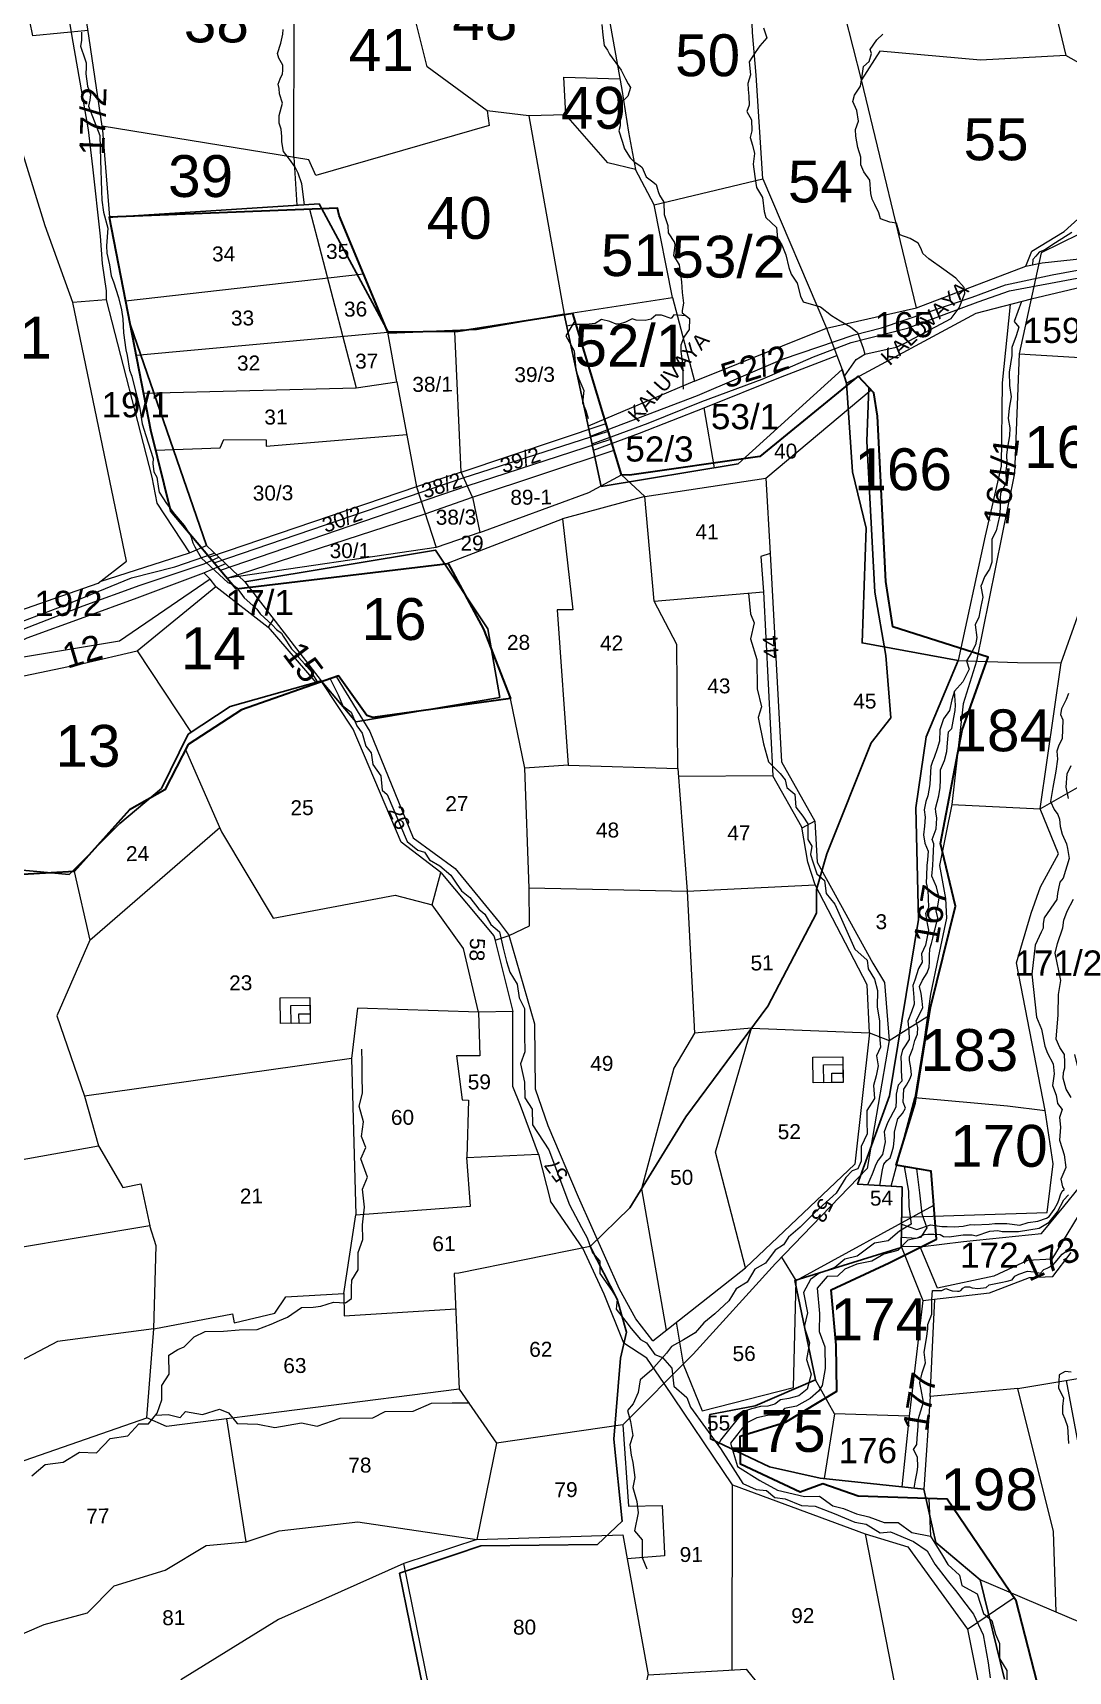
# Model space of a CAD drawing. Header units: inches. Extents: x 304037 to 460575, y 1453943 to 1639883.
# Drawn here: x 326942 to 327578, y 1604162 to 1605168 of the extents above; entities that cross this region are included whole.
import ezdxf

# ---------------------------------------------------------------- set-up
doc = ezdxf.new("R2010")
doc.units = ezdxf.units.IN
doc.header["$MEASUREMENT"] = 0
doc.linetypes.add('ACAD_ISO07W100', pattern=[3, 0, -3])
doc.linetypes.add('BORDER', pattern=[1.75, 0.5, -0.25, 0.5, -0.25, 0, -0.25])
for name, color, linetype, lineweight in [('FOOTPATH', 150, 'ACAD_ISO07W100', 30), ('ROAD', 1, 'Continuous', 25), ('VILL_BOUNDARY', 6, 'BORDER', 30)]:
    doc.layers.add(name, color=color, linetype=linetype, lineweight=lineweight)
for name, color, linetype in [('NALA', 4, 'Continuous'), ('SQUAREWELL', 5, 'Continuous'), ('SURVEY_BND', 7, 'Continuous'), ('SURVEY_NO', 7, 'Continuous'), ('TEXT', 7, 'Continuous')]:
    doc.layers.add(name, color=color, linetype=linetype)
doc.styles.get("Standard").update_dxf_attribs({"font": 'arial.ttf'})

# ---------------------------------------------------------------- blocks, each defined once
blk = doc.blocks.new('KALUVOYA')
at = {"layer": 'NALA', "linetype": 'ByBlock'}
for points in [[(-213.1, 114.539), (-213.25, 114.173), (-213.53, 113.625), (-213.584, 113.27), (-213.433, 112.969), (-213.478, 111.83), (-213.671, 111.444), (-213.804, 111.082), (-213.767, 110.612), (-213.864, 109.889), (-214.045, 108.925), (-214.176, 108.079), (-213.953, 107.601), (-213.729, 107.304), (-213.634, 107.038), (-213.602, 106.582), (-213.485, 106.136), (-213.219, 105.552), (-213.166, 105.287), (-213.06, 104.681), (-213.421, 103.508), (-213.622, 103.267), (-213.697, 102.883), (-213.755, 102.599), (-213.797, 102.233), (-214.541, 101.142), (-214.608, 100.795), (-214.608, 100.528), (-214.728, 100.275), (-215.089, 99.501), (-215.281, 97.764), (-214.993, 95.203), (-214.706, 94.485), (-214.514, 93.48), (-214.346, 93.049), (-213.999, 92.416), (-213.952, 91.828), (-214.035, 91.123), (-213.823, 90.547), (-213.741, 90.054), (-213.47, 89.694), (-213.634, 89.224), (-213.575, 88.648), (-213.634, 87.86), (-213.458, 87.367), (-213.352, 86.991), (-213.246, 86.227), (-213.552, 85.528), (-213.446, 85.069), (-213.341, 84.928)], [(-231.346, 154.27), (-231.135, 153.67), (-231.556, 153.19), (-231.842, 152.785), (-232.202, 152.229), (-232.112, 151.456), (-232.277, 150.946), (-232.262, 150.586), (-232.217, 150.181), (-232.202, 149.641), (-232.337, 149.265), (-232.052, 148.77), (-232.037, 148.104), (-232.142, 147.714), (-231.992, 147.264), (-231.872, 146.754), (-231.947, 146.124), (-231.857, 145.388), (-231.751, 144.728), (-231.391, 144.143), (-231.286, 143.303), (-231.196, 142.943), (-230.563, 142.349), (-230.503, 141.688), (-230.248, 141.313), (-229.993, 140.713), (-229.827, 139.963), (-229.677, 139.558), (-229.316, 139.026), (-229.121, 138.246), (-228.97, 137.901), (-227.919, 137.601), (-227.273, 137.091), (-226.762, 136.776), (-226.131, 136.415), (-225.711, 136.07), (-225.388, 135.15), (-225.288, 134.785)], [(-258.735, 143.688), (-258.908, 144.926), (-259.114, 145.579), (-259.307, 145.929), (-259.634, 146.401), (-260.009, 146.86), (-260.095, 147.435), (-260.107, 147.761), (-260.131, 148.196), (-260.252, 148.559), (-260.252, 149.006), (-260.071, 149.744), (-260.24, 150.304), (-260.264, 150.631), (-260.325, 150.885), (-260.204, 151.199), (-260.058, 151.501), (-260.034, 151.707), (-260.034, 152.021), (-260.276, 152.432), (-260.361, 152.722), (-260.155, 153.33), (-260.046, 153.874), (-260.022, 154.152)], [(-212.928, 142.059), (-213.9, 141.433), (-214.541, 141.02), (-214.877, 140.877), (-215.065, 140.65), (-215.247, 140.435), (-215.267, 140.127)], [(-272.063, 153.975), (-272.063, 153.486), (-272.131, 153.149), (-271.871, 152.396), (-271.794, 152.151), (-271.779, 151.876), (-271.81, 151.486), (-271.71, 150.748), (-271.534, 150.266), (-271.557, 149.914), (-271.649, 149.555), (-270.968, 147.812), (-270.926, 146.344), (-270.857, 144.499), (-270.844, 143.95), (-270.747, 143.237), (-270.486, 142.271), (-270.569, 141.215), (-270.555, 140.789), (-270.39, 140.09), (-270.28, 139.431), (-270.143, 139.074), (-269.855, 138.138), (-269.662, 137.397), (-269.594, 136.876), (-269.552, 136.021), (-269.401, 135.006), (-269.332, 134.676), (-269.181, 133.798), (-269.058, 133.442), (-268.575, 131.511), (-268.424, 130.605), (-268.205, 129.906), (-267.764, 128.527), (-267.786, 128.226), (-267.732, 127.741), (-267.559, 127.417), (-267.451, 126.738), (-267.408, 126.512), (-266.966, 125.833), (-266.491, 125.197), (-265.918, 124.539), (-265.528, 123.884), (-265.404, 123.495), (-265.271, 123.248), (-264.904, 122.605)], [(-241.004, 154.457), (-240.932, 153.815), (-240.863, 153.207), (-240.663, 152.917), (-240.533, 152.687), (-239.832, 151.731), (-239.582, 151.211), (-239.412, 150.922), (-239.282, 150.702), (-239.442, 150.182), (-239.672, 149.942), (-240.032, 149.653), (-240.003, 149.058), (-239.893, 148.738), (-239.903, 148.408), (-239.983, 148.108), (-239.773, 147.489), (-239.633, 147.029), (-239.302, 146.495), (-239.052, 146.256), (-238.722, 146.046), (-238.572, 145.916), (-238.352, 145.366), (-238.032, 145.117), (-237.742, 144.907), (-237.622, 144.497), (-237.552, 144.277), (-237.282, 143.848), (-237.261, 143.124), (-237.051, 142.465), (-237.021, 142.015), (-236.651, 141.436), (-236.621, 141.256), (-236.7, 140.66), (-236.36, 140.11), (-236.34, 139.95), (-236.28, 139.541), (-236.23, 139.091), (-236.19, 138.462), (-236.11, 137.817), (-236.19, 137.388), (-236.19, 137.238), (-235.752, 136.901), (-235.773, 136.258), (-236.094, 135.796), (-236.275, 135.314), (-236.275, 134.932), (-236.175, 134.229), (-236.155, 133.646), (-236.155, 133.003), (-236.135, 132.682)], [(-226.499, 133.465), (-225.799, 134.475), (-225.288, 134.785), (-223.411, 135.196), (-222.933, 135.429), (-220.122, 136.918), (-219.645, 137.544), (-219.317, 138.408), (-219.347, 138.765), (-219.854, 139.331), (-220.569, 139.838), (-221.467, 140.487), (-221.827, 140.794), (-221.919, 141.071), (-222.104, 141.422), (-222.576, 141.698), (-223.202, 141.903), (-223.202, 141.903), (-223.387, 142.597), (-223.798, 142.663), (-224.339, 142.86), (-224.454, 143.22), (-224.684, 143.712), (-224.848, 144.04), (-224.93, 144.385), (-224.996, 145.172), (-225.341, 145.67), (-225.521, 146.096), (-225.521, 146.539), (-225.702, 147.13), (-225.817, 147.802), (-225.85, 148.196), (-225.669, 148.695), (-225.768, 149.334), (-226.014, 149.875), (-225.899, 150.253), (-225.538, 150.794), (-225.423, 151.532), (-225.374, 151.958), (-225.029, 152.253), (-224.887, 152.733), (-224.977, 152.978), (-224.577, 153.558), (-224.216, 153.893)], [(-235.971, 137.07), (-236.676, 137.119), (-236.853, 136.902), (-237.426, 137.1), (-237.752, 137.1), (-238.038, 136.873), (-238.394, 136.784), (-238.927, 136.814), (-239.174, 136.892), (-239.579, 136.695), (-239.954, 136.567), (-240.132, 136.557), (-240.498, 136.725), (-241.014, 136.852), (-241.389, 136.596), (-241.745, 136.556), (-242.209, 136.537), (-242.545, 136.537), (-242.89, 136.487), (-243.073, 136.448)], [(-215.932, 137.93), (-216.37, 136.735), (-216.08, 136.399), (-216.233, 135.882), (-216.492, 135.196), (-216.492, 134.709), (-216.659, 133.719), (-216.629, 132.912), (-216.537, 132.242), (-216.659, 131.572), (-216.721, 130.939), (-216.614, 130.391), (-216.644, 129.918), (-216.751, 129.233), (-216.812, 128.776), (-216.797, 128.274), (-216.858, 127.817), (-216.843, 127.109), (-217.163, 126.499), (-217.194, 126.164), (-217.194, 125.616), (-217.24, 125.113), (-217.439, 124.237), (-217.683, 123.734), (-217.683, 123.384), (-217.683, 122.836), (-217.683, 122.379), (-217.82, 121.952), (-218.125, 121.495), (-218.262, 121.115), (-218.338, 120.932), (-218.231, 120.271), (-218.338, 119.723), (-218.46, 119.084), (-218.689, 118.627), (-218.582, 117.865), (-218.659, 117.433), (-218.918, 116.945), (-219.195, 116.486), (-219.04, 115.986), (-219.421, 115.224), (-219.909, 114.661), (-220.061, 114.158), (-220.2, 113.51), (-220.566, 113.023), (-220.794, 112.353), (-220.81, 111.683), (-220.947, 111.226), (-221.115, 110.708), (-221.221, 110.464), (-221.313, 110.175), (-221.343, 109.825), (-221.389, 109.087), (-221.496, 108.416), (-221.618, 108.081), (-221.724, 107.579), (-221.663, 107.137), (-221.694, 106.604), (-221.755, 106.086), (-221.679, 105.584), (-221.48, 105.117), (-221.526, 104.599), (-221.556, 104.249), (-221.571, 103.639), (-221.602, 103.228), (-221.495, 102.787), (-221.48, 102.314), (-221.465, 101.751), (-221.632, 101.401), (-221.541, 100.792), (-221.465, 100.396), (-221.633, 99.504), (-221.877, 98.986), (-221.832, 98.484), (-222.045, 98.103), (-222.274, 97.418), (-222.38, 97.098), (-222.319, 96.367), (-222.304, 95.971), (-222.472, 95.529), (-222.686, 94.96), (-222.625, 94.396), (-222.61, 93.878), (-222.854, 93.498), (-223.007, 93.254), (-223.098, 92.828), (-223.083, 92.371), (-223.083, 91.99), (-223.037, 91.375), (-223.266, 91.146), (-223.388, 90.613), (-223.388, 90.248), (-223.403, 89.821), (-223.891, 88.892), (-224.089, 88.359), (-224.029, 87.754), (-224.196, 86.992), (-224.456, 86.672), (-224.593, 86.413), (-224.806, 85.835), (-225.085, 85.186), (-225.085, 85.186)], [(-223.059, 82.069), (-222.138, 82.009), (-221.708, 82.234), (-221.493, 82.254), (-221.125, 82.244), (-220.747, 82.234), (-220.552, 82.101), (-220.552, 82.101), (-220.215, 82.081), (-219.939, 82.132), (-219.366, 82.203), (-218.844, 82.203), (-218.588, 82.152), (-217.779, 82.418), (-217.298, 82.459), (-217.042, 82.418), (-216.592, 82.408), (-216.06, 82.408), (-214.829, 82.614), (-214.243, 82.962), (-213.734, 83.577), (-213.368, 84.296), (-213.088, 84.604)], [(-212.923, 90.415), (-213.231, 90.909), (-213.403, 91.568), (-213.389, 91.897), (-213.317, 92.187), (-213.303, 92.53), (-213.331, 92.982), (-213.604, 93.397), (-213.833, 93.884), (-213.715, 95.344), (-213.686, 96.553), (-213.556, 97.402), (-213.888, 99.024), (-213.758, 99.6), (-213.426, 100.535), (-213.369, 100.996), (-213.167, 101.529), (-212.792, 102.249)], [(-213.094, 108.265), (-213.239, 108.936), (-213.182, 109.728), (-212.937, 110.232)], [(-264.904, 122.605), (-263.542, 121.339), (-263.301, 121.13), (-263.046, 121.021), (-262.787, 120.834), (-262.537, 120.498), (-262.34, 120.205), (-261.822, 119.755), (-261.585, 119.541), (-261.376, 119.251), (-260.652, 118.595), (-260.407, 118.331), (-260.111, 118.104), (-260.007, 117.922), (-259.505, 117.165), (-259.255, 116.906), (-259.082, 116.67), (-258.882, 116.461), (-258.267, 115.749), (-258.185, 115.568), (-258.003, 115.286), (-257.918, 115.207)], [(-224.35, 85.142), (-224.196, 86.095), (-224.12, 86.415), (-223.937, 86.644), (-223.739, 86.811), (-223.647, 87.04), (-223.541, 87.466), (-223.48, 88.045), (-223.48, 88.349), (-223.281, 89.131), (-223.007, 89.45), (-222.824, 89.77), (-222.961, 90.12), (-222.946, 90.532), (-222.93, 90.897), (-222.763, 91.141), (-222.656, 91.324), (-222.565, 91.491), (-222.458, 91.765), (-222.502, 92.186), (-222.594, 92.612), (-222.594, 92.826), (-222.396, 93.328), (-222.258, 93.816), (-222.106, 94.196), (-222.091, 94.592), (-222.182, 94.973), (-221.785, 95.753), (-221.831, 96.164), (-221.892, 96.621), (-221.999, 97.032), (-221.815, 97.402), (-221.541, 97.843), (-221.419, 98.178), (-221.388, 98.498), (-221.388, 98.894), (-221.373, 99.29), (-221.266, 99.595), (-221.19, 99.914), (-221.129, 100.219), (-221.067, 100.484), (-220.9, 101.124), (-221.006, 101.55), (-220.9, 101.824), (-220.823, 102.327), (-220.976, 102.981), (-221.25, 103.611), (-221.204, 104.251), (-221.189, 104.692), (-221.159, 105.119), (-221.143, 105.56), (-221.235, 105.819), (-221.005, 106.45), (-220.96, 107.074), (-221.021, 107.47), (-221.036, 107.668), (-220.853, 108.419), (-220.761, 108.921), (-220.746, 109.363), (-220.746, 109.972), (-220.502, 110.524), (-220.365, 111.072), (-220.334, 111.574), (-220.273, 112.244), (-220.075, 112.447), (-219.953, 113.087), (-219.877, 113.513), (-219.846, 113.833), (-219.909, 114.661)], [(-222.287, 67.083), (-222.219, 67.551), (-222.108, 68.057), (-222.076, 68.358), (-222.092, 68.927), (-222.33, 69.386), (-222.14, 69.686), (-222.108, 70.066), (-222.06, 70.762), (-222.06, 71.047), (-222.029, 71.236), (-221.981, 71.442), (-221.981, 71.442), (-221.727, 72.206), (-221.87, 72.981), (-221.949, 73.376), (-221.822, 73.961), (-221.615, 74.569), (-221.694, 75.202), (-221.552, 76.008), (-221.488, 76.593), (-221.488, 76.846), (-221.25, 77.468), (-221.234, 78.342), (-221.203, 78.876), (-220.772, 78.874), (-220.655, 78.874), (-220.407, 78.998), (-220.142, 78.905), (-220.026, 78.866), (-219.707, 78.835), (-219.614, 78.843), (-219.52, 78.881), (-219.388, 79.021), (-219.248, 79.099), (-218.992, 79.099), (-218.836, 79.044), (-218.494, 79.006), (-217.989, 79.068), (-217.81, 79.215), (-217.124, 79.366), (-216.735, 79.451), (-216.455, 79.521), (-216.284, 79.739), (-216.058, 79.871), (-215.538, 80.042), (-215.133, 80.003), (-214.745, 79.917), (-214.55, 80.15), (-214.364, 80.228), (-214.014, 80.391), (-213.874, 80.554), (-213.46, 81.054), (-213.017, 81.373)], [(-223.049, 82.84), (-222.146, 82.525), (-221.317, 82.807), (-220.654, 82.707), (-220.322, 82.707), (-219.891, 82.691), (-219.377, 82.724), (-218.946, 82.823), (-218.714, 82.807), (-217.819, 82.84), (-217.487, 82.889), (-216.758, 82.889), (-215.995, 82.79), (-215.498, 82.939), (-214.918, 83.022), (-214.403, 83.2), (-214.248, 83.305), (-213.939, 83.728), (-213.719, 84.126), (-213.638, 84.338), (-213.556, 84.598), (-213.467, 84.817), (-213.341, 84.928)], [(-212.923, 74.007), (-213.276, 74.045), (-213.637, 73.845), (-213.685, 73.065), (-213.371, 72.475), (-213.437, 71.964), (-213.428, 71.536), (-213.294, 71.222), (-213.142, 70.775), (-213.085, 69.747)]]:
    blk.add_lwpolyline(points, dxfattribs=at)
at = {"layer": 'ROAD', "linetype": 'ByBlock'}
for points in [[(-241.657, 129.873), (-235.276, 132.318), (-230.195, 134.481), (-225.919, 135.932), (-224.292, 136.362), (-218.876, 138.189), (-216.872, 138.93), (-214.103, 139.522), (-210.097, 140.275), (-206.706, 141.218), (-204.517, 141.781), (-199.382, 141.246), (-196.369, 140.613), (-191.316, 139.914), (-186.99, 138.609), (-183.291, 136.161)], [(-241.559, 129.417), (-238.208, 130.649), (-235.005, 131.946), (-231.405, 133.291), (-228.343, 134.613), (-226.099, 135.49), (-222.733, 136.332), (-218.516, 137.907), (-216.643, 138.575), (-212.287, 139.392), (-209.384, 139.99), (-206.088, 140.89), (-204.977, 141.276), (-200.889, 140.914), (-197.895, 140.447), (-193.908, 139.536), (-191.996, 139.439), (-188.531, 138.613), (-186.463, 137.874), (-184.115, 136.065), (-183.274, 135.247)], [(-278.821, 117.202), (-276.793, 118.335), (-273.035, 119.766), (-269.06, 121.399), (-266.473, 122.06), (-264.106, 122.882)], [(-278.314, 116.929), (-276.235, 118.061), (-271.955, 119.722), (-268.55, 120.971), (-264.716, 122.232), (-263.851, 122.642)]]:
    blk.add_lwpolyline(points, dxfattribs=at)
at = {"layer": 'SURVEY_BND', "linetype": 'ByBlock'}
for points in [[(-220.281, 171.238), (-218.311, 164.189), (-214.368, 157.121), (-213.296, 152.622), (-218.376, 152.347), (-224.389, 152.88), (-225.48, 151.163), (-226.984, 157.03), (-232.087, 156.206), (-232.375, 159.996), (-239.945, 159.576), (-240.653, 161.217), (-242.372, 168.743), (-242.843, 170.43), (-240.822, 172.735), (-233.264, 171.865), (-232.263, 169.855), (-226.862, 170.309), (-225.668, 171.986), (-223.979, 172.307)], [(-277.556, 169.822), (-273.382, 158.12), (-272.59, 153.382), (-271.664, 148.157), (-271.407, 145.945), (-270.939, 141.796), (-270.818, 140.17), (-270.578, 138.54), (-270.593, 137.998), (-272.582, 137.847), (-274.225, 142.413), (-275.461, 146.421), (-276.245, 148.956), (-283.558, 151.339), (-283.136, 147.558), (-286.286, 147.227), (-290.815, 146.638), (-291.191, 151.718), (-291.538, 155.059), (-288.372, 155.431), (-284.605, 155.13), (-284.335, 170.36)], [(-259.391, 146.515), (-259.373, 154.731), (-259.049, 160.025)], [(-243.15, 149.068), (-245.35, 149.003), (-247.847, 149.289), (-251.425, 151.914), (-253.215, 159.113)], [(-247.847, 149.289), (-247.725, 148.432), (-258.078, 145.436), (-258.479, 146.367), (-270.824, 148.366), (-271.685, 154.15), (-272.169, 157.321)], [(-271.675, 154.083), (-274.97, 153.759), (-275.153, 154.632), (-277.505, 154.746), (-277.695, 156.101), (-284.605, 155.13), (-283.558, 151.339)], [(-240.783, 156.415), (-240.506, 154.464), (-239.807, 150.573), (-239.398, 148.036), (-238.971, 145.809), (-240.625, 146.201), (-243.15, 149.068), (-243.253, 151.316), (-239.923, 151.216)], [(-237.858, 143.688), (-231.367, 145.252), (-231.777, 151.435), (-231.996, 153.979), (-232.087, 156.206)], [(-222.198, 137.55), (-215.659, 140.044), (-215.316, 140.942), (-213.389, 142.113), (-212.346, 143.056), (-211.548, 144.011), (-211.804, 147.519), (-211.874, 151.83), (-213.296, 152.622)], [(-227.577, 136.336), (-222.198, 137.55), (-225.48, 151.163)], [(-245.35, 149.003), (-243.225, 137.156), (-236.764, 138.151), (-237.858, 143.688), (-238.971, 145.809)], [(-270.824, 148.366), (-270.393, 142.932)], [(-259.391, 146.515), (-259.203, 143.657)], [(-231.367, 145.252), (-227.577, 136.336), (-226.629, 133.875)], [(-209.879, 143.148), (-212.493, 141.955), (-214.75, 140.833), (-216.072, 134.81), (-210.456, 134.483), (-210.383, 139.247), (-215.354, 138.083)], [(-215.659, 140.044), (-214.695, 140.248), (-210.818, 140.673), (-208.532, 141.204)], [(-270.593, 137.998), (-267.856, 127.407), (-267.552, 125.861), (-265.593, 122.897)], [(-236.764, 138.151), (-235.449, 133.174), (-241.787, 130.476)], [(-215.354, 138.083), (-218.654, 137.208), (-226.369, 133.055)], [(-279.441, 117.536), (-275.787, 119.421), (-271.048, 121.09), (-269.353, 122.4), (-272.582, 137.847)], [(-216.604, 137.751), (-217.078, 133.068), (-217.134, 128.106), (-218.092, 123.943), (-219.69, 116.505)], [(-235.449, 133.174), (-227.577, 136.336)], [(-219.69, 116.505), (-216.143, 116.375), (-213.551, 116.363), (-211.6, 121.855), (-210.133, 126.231), (-208.44, 130.033), (-206.127, 130.132), (-206.314, 128.788), (-204.902, 127.152), (-201.557, 127.151), (-197.877, 130.238), (-196.662, 131.559), (-196.446, 135.662), (-199.191, 135.129)], [(-241.477, 129.038), (-238.735, 130.056), (-234.87, 131.567), (-230.32, 133.407), (-226.949, 134.705)], [(-216.072, 134.81), (-216.337, 127.679), (-218.603, 116.465), (-219.391, 113.912), (-220.066, 107.902), (-214.798, 107.645), (-213.551, 116.363)], [(-234.255, 127.999), (-234.87, 131.567)], [(-270.928, 121.183), (-265.593, 122.897), (-264.589, 123.335)], [(-277.718, 116.608), (-275.287, 117.826), (-271.895, 119.047), (-268.717, 120.212), (-264.75, 121.714), (-264.367, 121.318), (-269.779, 117.614), (-277.683, 116.3)], [(-277.605, 115.101), (-271.955, 116.278), (-268.729, 117.049), (-264.024, 120.887), (-264.367, 121.318)], [(-264.75, 121.714), (-263.438, 122.254)], [(-264.019, 120.891), (-260.891, 118.465), (-258.048, 115.17)], [(-262.287, 121.173), (-257.724, 115.262)], [(-260.575, 118.955), (-260.891, 118.465)], [(-268.729, 117.049), (-265.501, 112.177)], [(-220.066, 107.902), (-220.806, 104.261), (-220.45, 102.286), (-220.39, 101.108), (-220.886, 98.767), (-221.332, 96.566), (-221.709, 93.867), (-222.275, 90.409), (-216.724, 89.902), (-214.488, 89.633), (-216.204, 98.457), (-215.32, 101.418), (-214.759, 102.991), (-213.687, 104.957), (-214.798, 107.645), (-212.415, 108.993)], [(-212.723, 92.977), (-211.759, 89.043), (-211.408, 87.973), (-211.683, 84.994), (-211.841, 84.468), (-214.082, 80.759), (-215.524, 80.686), (-217.543, 79.746), (-220.897, 79.028), (-221.941, 81.489), (-223.065, 81.503)], [(-223.669, 85.102), (-222.275, 90.409)], [(-223.044, 83.261), (-214.358, 83.547), (-214.012, 86.46), (-214.488, 89.633)], [(-221.941, 81.489), (-219.348, 81.808), (-214.694, 82.289), (-213.364, 83.906), (-212.438, 85.063), (-211.683, 84.993)], [(-223.053, 81.462), (-221.787, 78.276), (-217.8, 78.754), (-215.404, 79.66), (-214.018, 79.729), (-212.92, 81.155)], [(-221.787, 78.276), (-222.587, 71.388), (-227.046, 71.516), (-228.182, 73.546)], [(-221.334, 72.556), (-221.147, 76.759), (-221.067, 78.362)], [(-216.105, 73.043), (-212.521, 73.632), (-207.647, 73.824), (-202.799, 74.089), (-201.449, 74.135), (-200.984, 73.023), (-201.123, 71.451), (-201.238, 68.863), (-200.994, 66.624), (-200.829, 64.608), (-200.646, 63.307), (-207.066, 63.381), (-207.029, 63.802), (-211.49, 64.39), (-213.193, 73.522)], [(-213.814, 59.692), (-213.976, 64.499), (-216.105, 73.043), (-221.334, 72.556), (-221.711, 67.022)], [(-227.046, 71.516), (-227.671, 67.653)], [(-222.587, 71.388), (-223.035, 67.162)], [(-203.783, 54.446), (-206.794, 54.095), (-207.153, 56.87), (-218.355, 61.615)]]:
    blk.add_lwpolyline(points, dxfattribs=at)
at = {"layer": 'VILL_BOUNDARY', "linetype": 'ByBlock'}
blk.add_lwpolyline([(-216.899, 55.689), (-218.355, 61.615), (-220.993, 63.842), (-221.711, 67.022), (-227.896, 67.677), (-230.927, 68.34), (-234.458, 70.011), (-234.492, 71.479), (-231.788, 71.986), (-228.182, 73.546), (-229.419, 79.484), (-223.066, 81.458), (-223.023, 85.064), (-225.678, 85.221), (-223.777, 90.507), (-222.061, 101.028), (-222.212, 107.702), (-221.61, 111.945), (-219.69, 116.505), (-225.435, 117.54), (-225.201, 124.401), (-226.018, 127.75), (-226.369, 133.055), (-226.629, 133.875), (-232.837, 128.233), (-241.013, 126.883), (-243.225, 137.156), (-248.476, 136.237), (-253.701, 136.023), (-257.876, 143.745), (-270.195, 142.932), (-270.393, 142.932), (-269.122, 136.495), (-264.589, 123.335), (-262.287, 121.173), (-250.901, 123.073), (-247.777, 118.379), (-247.071, 114.277), (-255.664, 112.823), (-257.724, 115.262), (-263.163, 113.726), (-265.665, 112.068), (-267.255, 108.835), (-269.755, 106.726), (-272.781, 103.68), (-279.46, 104.308)], dxfattribs=at)
at = {"layer": 'SURVEY_NO', "linetype": 'ByBlock'}
for s, height, rotation, p in [('38', 2.5, 0.02818, (-265.956, 153.373)), ('48', 2.5, 0.02818, (-249.923, 153.526)), ('41', 2.5, 0.02818, (-256.108, 151.68)), ('50', 2.5, 0.02818, (-236.619, 151.374)), ('49', 2.5, 0.02818, (-243.438, 148.23)), ('17/2', 1.5, 88.05157, (-270.704, 146.598)), ('55', 2.5, 0.02818, (-219.393, 146.364)), ('39', 2.5, 0.02818, (-266.892, 144.142)), ('54', 2.5, 0.02818, (-229.88, 143.838)), ('40', 2.5, 0.02818, (-251.447, 141.652)), ('51', 2.5, 0.02818, (-241.042, 139.437)), ('53/2', 2.5, 0.02818, (-236.832, 139.348)), ('21', 2.5, 0.02818, (-277.709, 134.486)), ('165', 1.5, 0.02818, (-224.698, 135.797)), ('159/3', 1.5, 0.02818, (-215.839, 135.46)), ('52/1', 2.5, 0.02818, (-242.619, 134.037)), ('52/2', 1.5, 17.7611, (-233.571, 132.709)), ('19/1', 1.5, 0.02818, (-270.858, 130.988)), ('53/1', 1.5, 0.02818, (-234.47, 130.297)), ('163', 2.5, 0.02818, (-215.761, 128.001)), ('52/3', 1.5, 0.02818, (-239.579, 128.364)), ('166', 2.5, 0.02818, (-225.898, 126.663)), ('164/1', 1.5, 82.7359, (-216.717, 124.517)), ('19/2', 1.5, 0.02818, (-274.87, 119.126)), ('17/1', 1.5, 0.02818, (-263.439, 119.178)), ('16', 2.5, 0.02818, (-255.323, 117.701)), ('14', 2.5, 0.02818, (-266.111, 115.942)), ('12', 1.5, 16.59761, (-272.897, 115.967)), ('15', 1.5, 306.99867, (-260.089, 116.859)), ('184', 2.5, 0.02818, (-219.912, 111.077)), ('13', 2.5, 0.02818, (-273.596, 110.12)), ('167', 1.5, 80.41019, (-220.894, 99.504)), ('171/2', 1.5, 0.02818, (-216.324, 97.688)), ('183', 2.5, 0.02818, (-221.919, 91.991)), ('170', 2.5, 0.02818, (-220.157, 86.272)), ('172', 1.5, 0.02818, (-219.558, 80.243)), ('173', 1.5, 24.3226, (-215.454, 79.392)), ('174', 2.5, 0.02818, (-227.291, 75.909)), ('177', 1.5, 80.75693, (-221.509, 70.399)), ('175', 2.5, 0.02818, (-233.406, 69.241)), ('176', 1.5, 0.02818, (-226.809, 68.569)), ('198', 2.5, 0.02818, (-220.73, 65.764))]:
    blk.add_text(s, height=height, rotation=rotation, dxfattribs=at).set_placement(p)
blk = doc.blocks.new('BRAHMANAPALLE')
at = {"layer": 'FOOTPATH', "linetype": 'ByBlock'}
blk.add_lwpolyline([(164.37, 120.39), (162.25, 131.21), (160.79, 138.83), (169.19, 141.56), (173.09, 142.82), (190.69, 142.82), (194.46, 146.29), (193.34, 158.71), (194.47, 170.91), (195.43, 174.82), (194.08, 179.8), (190.11, 187.78), (196.13, 193.56), (204.73, 207.2), (217.31, 223.75), (224.8, 237.66), (224.8, 241.26), (226.46, 246.61), (233.34, 263.27), (236.32, 267.02), (235.66, 276.41), (234.14, 285.99), (233.15, 308.77), (233.56, 316.88)], dxfattribs=at)
at = {"layer": 'NALA', "linetype": 'ByBlock'}
blk.add_lwpolyline([(189.35, 327.41), (187.96, 325.14), (189.18, 322.86), (189.39, 319.96), (189.85, 318.66), (190.56, 316.9), (190.33, 315.04), (190.84, 313.87), (191.15, 312.67)], dxfattribs=at)
at = {"layer": 'NALA'}
for points in [[(215.09, 286.05), (215.35, 282.94), (215.88, 281.58), (215.27, 279.13), (216.19, 276.05), (216.19, 271.61), (216.82, 268.86), (216.33, 267.29), (217.05, 263.28), (217.82, 260.58), (219.52, 258.8), (220.3, 257.84), (220.52, 256.65), (221.71, 255.67), (221.85, 253.71), (222.89, 252.3), (223.61, 251.16), (223.61, 248.78), (224.2, 247.8), (223.98, 246.55), (224.33, 245.42), (224.89, 243.59), (226.05, 242.6), (226.28, 240.61), (227.55, 239.01), (230.51, 232.17), (232.33, 230.51), (232.47, 229.21), (233.43, 227.62), (233.84, 225.89), (233.8, 223.46), (234.09, 221.27), (234.09, 219.04), (234.19, 217.35), (233.62, 216.08), (233.84, 214.53), (233.52, 213.02), (233.1, 211.59), (233.23, 209.61), (232.04, 207.81), (232.04, 206.11), (232.04, 204.31), (231.13, 202.43), (231.13, 200.18), (230.59, 199.04), (229.73, 198.77), (228.75, 197.76), (227.29, 195.43), (224.19, 192.69), (221.8, 190.35), (220.03, 188.87), (219.24, 187.69), (217.96, 186.9), (216.5, 184.99), (214.88, 184.1), (213.73, 182.16), (212.02, 181.14), (210.9, 179.38), (208.76, 177.44), (207.08, 176.06), (205.77, 174.59), (204, 173.53), (202.21, 172.59), (201.41, 171.59), (199.11, 169.01), (197.4, 167.58), (197.1, 165.67), (196.31, 164.01), (195.45, 162.97), (195.87, 161.33), (196.19, 159.23), (195.74, 157.81), (195.94, 156.27), (196.18, 155.12), (196.44, 152.88), (196.14, 151.37), (196.68, 149.25), (196.9, 147.53), (196.32, 144.85), (197.43, 143.47), (197.43, 140.79), (198.1, 139.08)], [(151.84, 273.84), (153.02, 271.41), (153.67, 269.75), (154.93, 268.76), (155.75, 266.69), (156.57, 265.6), (157.07, 263.59), (157.88, 262.62), (158.13, 260.84), (159.32, 259.1), (159.5, 256.96), (160.24, 256.31), (163.19, 249.17), (164.74, 247.85), (165.78, 247.53), (166.5, 246.39), (168.06, 245.42), (169.67, 244.03), (170.49, 242.79), (171.28, 241.65), (172.5, 240.64), (173.87, 238.82), (174.78, 238.06), (175.67, 236.5), (176.94, 235.4), (177.47, 232.94), (177.97, 230.88), (178.44, 229.29), (179.51, 227.47), (179.78, 225.38), (180.56, 223.77), (180.56, 219.75), (180.56, 217.27), (179.87, 215.46), (180.48, 212.67), (180.48, 210.33), (181.57, 208.61), (181.57, 206.23), (184.02, 202.42), (187.03, 194.09), (188.79, 190.68), (189.65, 189.09), (190.43, 186.83), (191.52, 185.55), (191.52, 183.68), (193.28, 181.09), (194.08, 179.8), (193.9, 178.29), (195.35, 176.44), (196.15, 175.36), (197.5, 173.66), (198.41, 173.17), (199.66, 171.4), (200.79, 170.92), (202.21, 169.28), (202.48, 166.58), (204.4, 164.84), (204.96, 163.37), (209.4, 157.13), (212.7, 151.77), (214.71, 150.88), (216.25, 150.69), (217.52, 149.64), (219.06, 149.39), (221.55, 148.37), (223.59, 148.26), (226.44, 147.1), (229.56, 145.75), (231.27, 145.44), (233.34, 144.12), (234.91, 144.23), (238.37, 142.76), (240.43, 141.33), (241.54, 139.31), (243.36, 136.86), (244.8, 135.04), (245.66, 133.87), (247.31, 131.72), (248.72, 128.57), (249.41, 124.35), (249.69, 122.09)], [(105.48, 154.14), (107.5, 155.84), (110.22, 156.15), (112.71, 157.61), (115.3, 157.52), (117.39, 159.63), (120.06, 160), (121.71, 161.79), (123.15, 161.79), (124.51, 163.36), (125.25, 165.39), (125.25, 167.55), (126.35, 169.26), (126.35, 172.11), (127.73, 172.96), (128.68, 173.33), (130.19, 174.84), (131.88, 175.63), (134.64, 175.63), (136.99, 175.81), (139.74, 175.81), (141.84, 176.59), (143.12, 177.16), (144.34, 177.63), (146.47, 179.08), (148.19, 179.08), (149.37, 179.26), (151.29, 179.8), (153.08, 179.72), (154.01, 180.34), (154.03, 181.99), (154.08, 183.13), (155.06, 184.66), (155.06, 187.25), (155.79, 189.2), (155.79, 191.42), (156.11, 194.09), (155.85, 196.8), (156.62, 198.63), (155.64, 201.41), (156.41, 203.08), (155.76, 204.74), (156.11, 206.97), (155.5, 209.36), (155.99, 211.29), (155.99, 213.94), (155.99, 215.94), (155.99, 217.94)], [(237.59, 199.3), (238.2, 195.61), (238.2, 193.29), (238.53, 190.6), (236.76, 189.56), (235.04, 188.12), (232.97, 187.8), (230.36, 185.87), (228.49, 185.44), (226.95, 184.23), (224.52, 183.31), (223.28, 182.46), (222.19, 180.49), (222.77, 177.43), (222.21, 175.3), (223.01, 172.91), (222.55, 170.39), (223.21, 168.16), (222.59, 165.9), (221.3, 164.94), (219.78, 164.54), (218.52, 164.32), (217.68, 163.7), (216.63, 163.41), (215.49, 163.35), (214.15, 163.01), (212.93, 162.63), (209.43, 158.37), (209.08, 157.59)], [(239.42, 198.97), (239.86, 195.34), (240.17, 192.18), (240.89, 190.04), (239.93, 188.59), (238.03, 188.2), (236.47, 186.69), (234.35, 186.14), (232.55, 185.09), (230.26, 184.68), (228.44, 183.95), (227.35, 182.88), (225.77, 182.86), (224.26, 181.11), (224.57, 177.3), (224.5, 174.57), (225.33, 172.25), (225.33, 169), (224.83, 166.43), (224.3, 165.61), (223.01, 164.47), (220.94, 163.38), (219.12, 163.01), (218.24, 162.02), (216.56, 162), (214.96, 161.65), (213.3, 160.88), (210.91, 157.87), (211.96, 154.34), (215.31, 152.21), (217.93, 150.71), (221.99, 149.73), (224.27, 149.73), (226.26, 148.25), (227.84, 147.83), (229.82, 147), (231.68, 146.56), (233.99, 145.65), (236.06, 145.65), (238.1, 144.13), (240.93, 143.51), (242.72, 140.61), (243.49, 139.23), (245.26, 137.61), (245.58, 136.06), (247.86, 134.78), (248.82, 131.76), (250.02, 130.73), (250.57, 128.66), (251.16, 127.23), (251.16, 124.97), (252.24, 123.13), (252.24, 119.4)], [(124.26, 163.07), (126.17, 163.15), (127.96, 162.69), (128.76, 163.6), (131.34, 163.09), (133.9, 163.89), (135.28, 163.32), (136.56, 161.7), (139.67, 161.53), (142.22, 161), (146.27, 161.68), (148.61, 161.13), (152.1, 162.3), (157.02, 162.3), (158.87, 163.25), (163.09, 163.25), (165.9, 164.43), (169, 164.43), (171.63, 164.43)]]:
    blk.add_lwpolyline(points, dxfattribs=at)
at = {"layer": 'ROAD', "linetype": 'ByBlock'}
for points in [[(172.22, 303.92), (194.2, 310.71)], [(172.8, 302.7), (194.56, 309.48)], [(134.54, 291.52), (172.22, 303.92)], [(135.48, 290.39), (172.8, 302.7)]]:
    blk.add_lwpolyline(points, dxfattribs=at)
at = {"layer": 'SQUAREWELL', "linetype": 'ByBlock'}
for points in [[(143.75, 225.81), (148.24, 225.81), (148.24, 221.92), (143.75, 221.92)], [(145.34, 224.64), (148.24, 224.64), (148.24, 221.92), (145.34, 221.92)], [(146.56, 223.34), (148.24, 223.34), (148.24, 221.92), (146.56, 221.92)], [(224.01, 215.98), (228.5, 215.98), (228.5, 212.1), (224.01, 212.1)], [(225.6, 214.81), (228.5, 214.81), (228.5, 212.1), (225.6, 212.1)], [(226.83, 213.52), (228.5, 213.52), (228.5, 212.1), (226.83, 212.1)]]:
    blk.add_lwpolyline(points, close=True, dxfattribs=at)
at = {"layer": 'SURVEY_BND', "linetype": 'ByBlock'}
for points in [[(149.48, 344.67), (156.25, 317.68)], [(121.59, 331.19), (157.51, 334.84)], [(123.09, 322.97), (161.08, 325.99)], [(124.15, 317.21), (156.25, 317.68), (162.39, 318.48), (161.08, 325.99)], [(173.58, 300.98), (171.95, 304.75), (171.23, 325.99)], [(162.39, 318.48), (165.17, 302.65), (133.82, 292.4)], [(217.87, 303.36), (233.91, 316.5)], [(171.95, 304.75), (193.87, 311.86)], [(125.88, 308.61), (135.63, 308.87), (136.2, 310.1), (142.55, 309.99), (142.55, 309.02), (163.78, 310.56)], [(173.58, 300.98), (195.04, 307.82)], [(171.95, 304.75), (165.17, 302.65)], [(174.66, 295.65), (191.17, 301.47), (196.12, 304.09), (199.57, 300.8)], [(165.17, 302.65), (168.04, 293.45), (136.46, 289.19)], [(199.57, 300.8), (217.87, 303.36), (218.4, 291.97), (217.01, 291.57), (217.33, 286.2)], [(136.46, 289.19), (166.44, 298.57), (173.58, 300.98), (174.66, 295.65), (168.04, 293.45)], [(200.81, 284.99), (199.57, 300.8), (187.13, 297.57)], [(169.45, 291), (187.13, 297.57), (188.52, 283.84), (186.19, 283.84), (187.57, 260.42), (181.02, 260.03), (178.98, 270.55)], [(218.4, 291.97), (219.78, 260.55), (224.67, 251.57), (222.73, 250.52)], [(187.57, 260.42), (204.12, 259.74), (204.16, 278.43), (200.81, 284.99), (217.33, 286.2), (218.41, 258.48), (204.2, 258.53)], [(129.9, 263.42), (135.19, 250.95), (142.85, 237.84), (161.28, 241.12), (166.82, 239.58), (168.17, 244.42), (162.26, 249.1), (155.22, 266.2), (150.56, 273.41)], [(152.73, 274.15), (157.72, 265.82), (164.08, 249.72), (170.34, 245.04), (176.9, 236.85), (178.4, 234.81)], [(181.5, 241.94), (181.02, 260.03)], [(204.12, 259.74), (205.33, 241.21), (224.61, 241.94), (223.58, 245.38), (222.71, 250.66), (218.41, 258.48)], [(112.89, 245.18), (115.15, 234.81), (134.93, 251.57)], [(224.67, 251.57), (224.97, 245.37), (233.21, 230.03), (234.91, 227.09), (235.53, 218.36), (231.98, 199.09), (218.02, 184.92), (205.45, 171.37), (194.7, 160.82), (175.64, 158.3), (172.5, 143.8), (194.53, 144.23), (198.1, 123.09), (212.9, 123.8), (219.5, 115.49), (218.13, 109.25), (199.52, 110.68), (197.31, 119.5), (198.1, 123.09)], [(168.17, 244.42), (176.09, 234.8), (176.26, 234.12), (178.4, 234.81)], [(199.37, 173.48), (196.84, 176.78), (194.43, 181.29), (188.43, 195.23), (183.93, 206.03), (182.13, 211.61), (182.13, 221.42), (178.4, 234.81), (181.5, 236.25), (181.5, 242), (205.33, 241.21)], [(205.33, 241.21), (206.16, 219.79)], [(232.58, 219.54), (232.33, 226.76), (224.61, 241.94)], [(176.22, 234.26), (178.82, 223.33), (173.62, 223.33), (171.46, 232.93), (166.82, 239.58)], [(115.15, 234.81), (110.04, 223.45), (114.07, 211.33)], [(173.62, 223.33), (155.4, 224.12), (154.41, 216.52), (154.8, 192.94), (172.13, 194.09), (171.64, 201.4), (182.47, 201.78), (179.84, 209.17), (178.67, 212.03), (178.82, 223.33)], [(173.62, 223.33), (173.78, 216.74), (170.23, 216.74), (171.01, 210.12), (171.99, 210.07), (171.64, 201.4)], [(199.37, 173.48), (213.5, 184.31), (209.17, 201.78), (214.79, 220.43), (206.16, 219.79), (203.03, 214.55), (197.91, 196.39), (201.39, 175.03)], [(214.79, 220.43), (232.58, 219.54), (235.53, 218.36), (241.64, 222.09)], [(232.58, 219.54), (230.16, 199.74), (213.5, 184.31)], [(154.41, 216.52), (114.07, 211.33), (116.08, 203.78), (119.68, 197.45), (122.41, 198.01), (123.73, 191.64), (92.39, 186.74), (92.18, 192.49), (87.14, 192.03), (86.52, 198.84), (116.08, 203.78)], [(182.47, 201.78), (184.19, 194.71)], [(152.86, 181.12), (154.8, 192.94)], [(201.01, 167.01), (198.47, 170.85), (195.02, 173.16), (192.11, 180.55), (188.98, 187.56), (184.19, 194.71)], [(221.08, 182.3), (241.98, 193.45)], [(124.14, 176.1), (124.63, 188.59), (123.73, 191.64)], [(124.14, 176.1), (109.6, 174.36), (103.91, 171.47), (100.39, 170.19), (87.73, 168.73), (81.08, 166.46), (73.56, 184.94), (92.39, 186.74)], [(190.11, 187.78), (170.23, 183.96), (169.52, 183.96), (170.11, 166.47), (175.64, 158.3)], [(206.7, 162.83), (220.54, 166.16), (221.08, 182.3), (218.96, 185.87)], [(170.11, 166.47), (125.9, 161.35), (122.95, 162.68), (124.14, 176.1), (136.03, 178.23), (136.28, 176.86), (142.4, 178.28), (144.08, 180.73), (152.86, 181.12), (152.86, 177.75), (169.7, 178.59)], [(202.94, 176.21), (203.94, 169.88), (206.7, 162.83)], [(210.78, 123.7), (211.16, 151.62), (201.01, 167.01)], [(87.05, 150.67), (122.95, 162.68)], [(100.89, 129.09), (107.1, 131.7), (113.64, 133.39), (117.73, 137.4), (125.42, 139.67), (131.68, 143.32), (137.69, 143.83), (135, 162.41)], [(194.7, 160.82), (195.45, 148.54), (200.53, 148.59), (200.79, 141.34), (200.79, 141), (195.14, 140.6)], [(211.16, 151.62), (231.07, 144.01), (236.04, 116.94), (219.5, 115.49)], [(240.75, 149.22), (240.93, 143.51)], [(137.69, 143.83), (142.72, 145.43), (154.59, 146.64), (172.5, 143.8), (161.46, 140.27)], [(231.07, 144.01), (237.49, 141.97), (246.37, 129.47), (253.43, 134.16)], [(139.06, 82.4), (137.44, 106.67), (148.72, 109.04), (149.29, 115.43), (165.66, 118.22), (161.46, 140.27), (142.43, 132.05), (127.64, 123.14), (135.3, 111.49), (137.44, 106.67)], [(246.37, 129.47), (252.79, 95.39), (241.1, 94.37), (240.68, 94.4), (240.25, 103.04), (236.04, 116.94)]]:
    blk.add_lwpolyline(points, dxfattribs=at)
at = {"layer": 'VILL_BOUNDARY', "linetype": 'ByBlock', "lineweight": 35}
blk.add_lwpolyline([(256.76, 121.27), (253.75, 133.66), (243.52, 149.1), (230.07, 149.7), (224.77, 151.63), (221.35, 150.4), (212.38, 154.71), (212.38, 158.91), (219.28, 160.99), (227.05, 165.55), (227.05, 172.49), (226.38, 180.84), (235.16, 184.82), (242.33, 188.33), (241.63, 198.56), (236.36, 199.53), (239.34, 208.84), (241.84, 223.25), (245.76, 238.49), (243.62, 247.97), (247.05, 265.05), (251.12, 276), (236.79, 280.75), (235.81, 287.59), (234.83, 312.53), (234.32, 316.07), (231.96, 318.57), (217.01, 306.63), (197.33, 304.04), (196.12, 304.09), (189.03, 328.5), (171.71, 325.99), (161.08, 325.99), (153.94, 343.69), (153.71, 344.79), (119.28, 343.8), (125.16, 311.7), (128.04, 299.43), (137.8, 287.56), (169.81, 291.04), (175.03, 281.05), (178.98, 270.55), (158.21, 267.91), (157.29, 268.24), (153.1, 274.27), (138.41, 269.31), (130.3, 264.18), (126.72, 257.39), (121.33, 254.43), (112.89, 245.18), (98.93, 244.53)], dxfattribs=at)
at = {"layer": 'SURVEY_NO', "linetype": 'ByBlock'}
for s, p in [(' 34', (133.85, 336.97)), ('35', (151.92, 337.15)), ('33', (137.46, 327.26)), ('36', (154.53, 328.42)), ('32', (138.3, 320.46)), ('37', (156.12, 320.56)), ('38/1', (164.71, 316.96)), ('39/3', (180.12, 318.25)), ('31', (142.33, 312.28)), ('40', (219.16, 306.27)), ('30/3', (140.46, 300.83)), ('89-1', (179.3, 299.76)), ('38/3', (168.02, 296.88)), ('30/1', (151.96, 292.02)), ('29', (171.7, 292.93)), ('41', (207.16, 294.23)), ('28', (178.55, 277.88)), ('42', (192.58, 277.62)), ('43', (208.69, 270.98)), ('45', (230.68, 268.44)), ('25', (145.62, 253.32)), ('27', (168.98, 253.67)), ('48', (191.66, 249.43)), ('47', (211.46, 248.78)), ('24', (120.73, 246.67)), ('3', (233.67, 235.15)), ('51', (214.75, 229.14)), ('23', (136.08, 227.01)), ('49', (190.41, 214.24)), ('59', (171.9, 211.67)), ('60', (160.25, 206.45)), ('52', (218.57, 203.65)), ('50', (202.26, 196.93)), ('21', (137.33, 194.84)), ('54', (232.36, 193.47)), ('61', (166.29, 187.33)), ('62', (180.72, 171.24)), ('63', (143.6, 169.2)), ('56', (211.38, 170.26)), ('55', (207.41, 159.83)), ('78', (153.24, 154.07)), ('79', (184.29, 150.03)), ('77', (113.63, 146.84)), ('91', (203.07, 140.05)), ('81', (124.92, 131.39)), ('80', (177.81, 129.37)), ('92', (219.8, 130.64))]:
    blk.add_text(s, height=2.25, dxfattribs=at).set_placement(p)
for s, rotation, p in [('39/2', 17.5148, (178.28, 304.52)), ('38/2', 17.095, (166.37, 300.83)), ('30/2', 18.9711, (151.37, 295.83)), ('44', 93.0154, (219.55, 276.18)), ('26', 293.8536, (160.27, 253.92)), ('58', 267.6119, (172.5, 234.54)), ('57', 126.0519, (187.04, 198.58)), ('53', 242.798, (224.93, 194.89))]:
    blk.add_text(s, height=2.25, rotation=rotation, dxfattribs=at).set_placement(p)
at = {"layer": 'TEXT', "linetype": 'ByBlock'}
for rotation, p in [(42.5089, (236.72, 320.01)), (47.8934, (198.62, 311.85))]:
    blk.add_text('KALUVAYA', height=2.25, rotation=rotation, dxfattribs=at).set_placement(p)

msp = doc.modelspace()

# ---------------------------------------------------------------- block references
at = {"linetype": 'ByBlock', "xscale": 4.073260406133785, "yscale": 4.073260406163172, "zscale": 4.073260406132811, "rotation": 0.6373421312504375}
msp.add_blockref('BRAHMANAPALLE', (326518.3, 1603649.4), dxfattribs=at)
at = {"layer": 'SURVEY_NO', "linetype": 'ByBlock', "xscale": 10.28897121464032, "yscale": 10.28897121457703, "zscale": 10.28897121467575, "rotation": 359.9644961035237}
msp.add_blockref('KALUVOYA', (329769.8, 1603582.8), dxfattribs=at)

doc.saveas('drawing.dxf')
